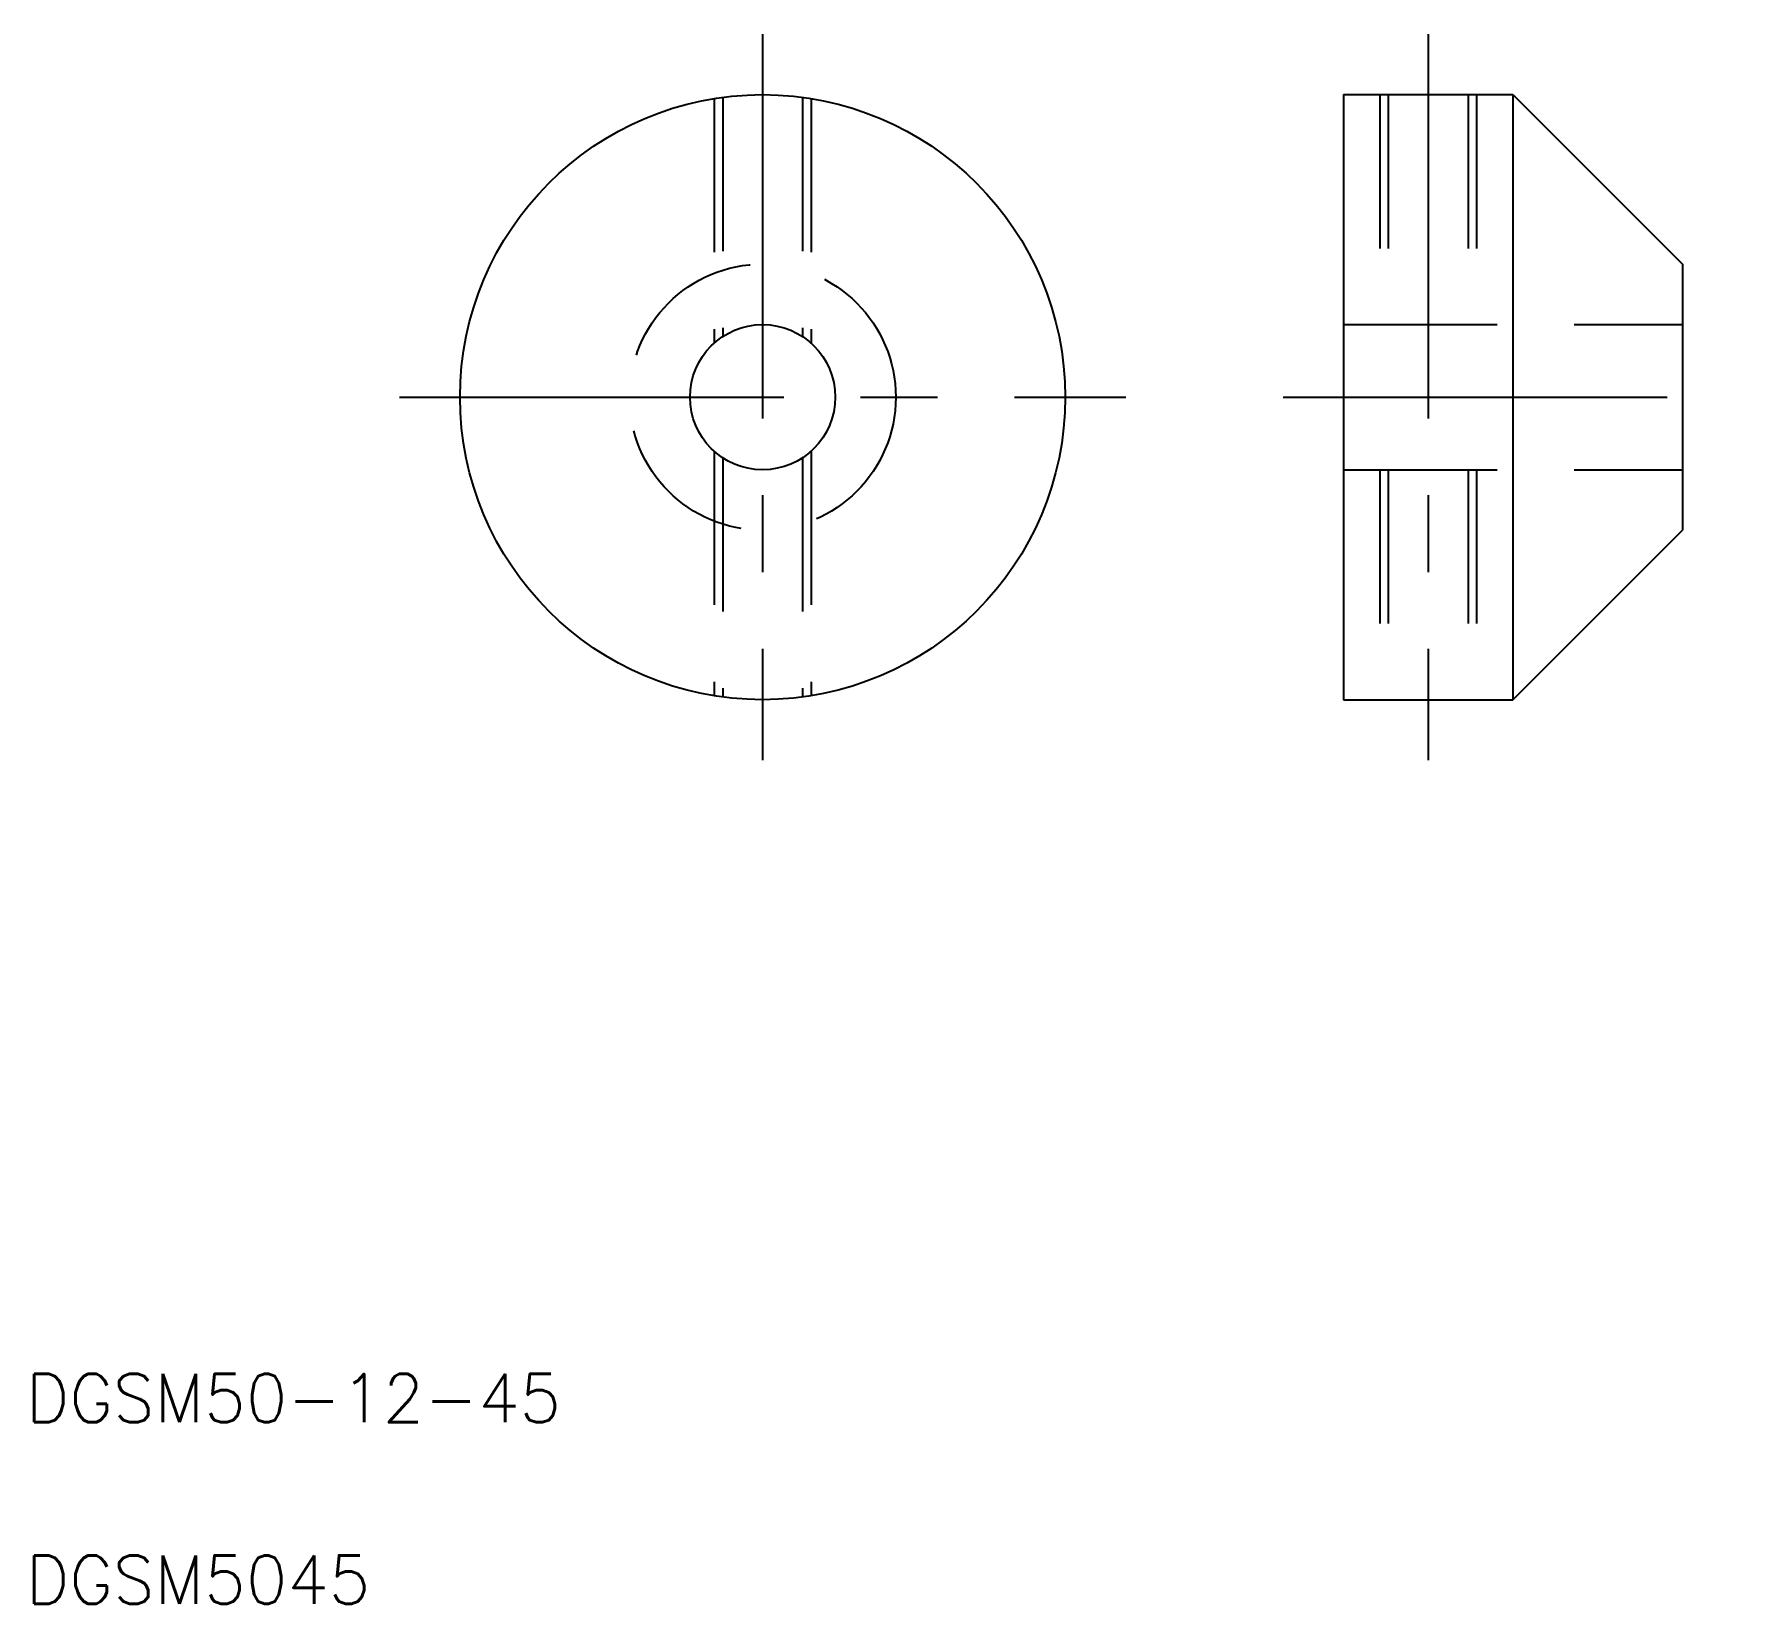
# Model space of a CAD drawing. Extents: x 11 to 152, y 10 to 140.
import ezdxf

# ---------------------------------------------------------------- set-up
doc = ezdxf.new("R2010")
doc.units = 0
doc.linetypes.add('CENTER', pattern=[50.8, 31.75, -6.35, 6.35, -6.35])
doc.linetypes.add('DASHED', pattern=[19.05, 12.7, -6.35])
doc.layers.get('0').update_dxf_attribs({"linetype": 'CONTINUOUS'})
doc.layers.add('CENTER', color=1, linetype='CENTER')
doc.styles.get("Standard").update_dxf_attribs({"font": 'txt', "bigfont": 'BIGFONT'})

msp = doc.modelspace()

# ---------------------------------------------------------------- linework, layer by layer
at = {"color": 3, "linetype": 'DASHED'}
for p, q in [((66.88, 134.4), (66.88, 114.19)), ((67.58, 134.5), (67.58, 114.73)), ((74.18, 134.5), (74.18, 114.73)), ((74.88, 134.4), (74.88, 114.19)), ((121.88, 134.72), (121.88, 115.72)), ((122.58, 134.72), (122.58, 115.72)), ((129.18, 134.72), (129.18, 115.72)), ((129.88, 134.72), (129.88, 115.72)), ((118.88, 115.72), (146.88, 115.72)), ((66.88, 105.25), (66.88, 85.04)), ((67.58, 104.71), (67.58, 84.94)), ((74.18, 104.71), (74.18, 84.94)), ((74.88, 105.25), (74.88, 85.04)), ((118.88, 103.72), (146.88, 103.72)), ((121.88, 103.72), (121.88, 84.72)), ((122.58, 103.72), (122.58, 84.72)), ((129.18, 103.72), (129.18, 84.72)), ((129.88, 103.72), (129.88, 84.72))]:
    msp.add_line(p, q, dxfattribs=at)
at = {"color": 7, "linetype": 'CONTINUOUS'}
for p, q in [((118.88, 134.72), (118.88, 84.72)), ((118.88, 134.72), (132.88, 134.72)), ((132.88, 134.72), (132.88, 84.72)), ((132.88, 134.72), (146.88, 120.72)), ((132.88, 122.17), (132.88, 122.17)), ((146.88, 120.72), (146.88, 98.72)), ((132.88, 109.72), (132.88, 109.72)), ((132.88, 84.72), (146.88, 98.72)), ((118.88, 84.72), (132.88, 84.72))]:
    msp.add_line(p, q, dxfattribs=at)
for radius in [25, 6]:
    msp.add_circle((70.88, 109.72), radius, dxfattribs=at)
at = {"color": 3, "linetype": 'DASHED'}
msp.add_circle((70.88, 109.72), 11, dxfattribs=at)
at = {"layer": 'CENTER', "color": 1, "linetype": 'CENTER'}
for p, q in [((70.88, 139.72), (70.88, 79.72)), ((125.88, 139.72), (125.88, 79.72)), ((40.88, 109.72), (100.88, 109.72)), ((113.88, 109.72), (151.88, 109.72))]:
    msp.add_line(p, q, dxfattribs=at)

# ---------------------------------------------------------------- texts
at = {"color": 7, "linetype": 'CONTINUOUS'}
for s, p in [('DGSM50-12-45', (10, 25)), ('DGSM5045', (10, 10))]:
    msp.add_text(s, height=4, dxfattribs=at).set_placement(p)

doc.saveas('drawing.dxf')
